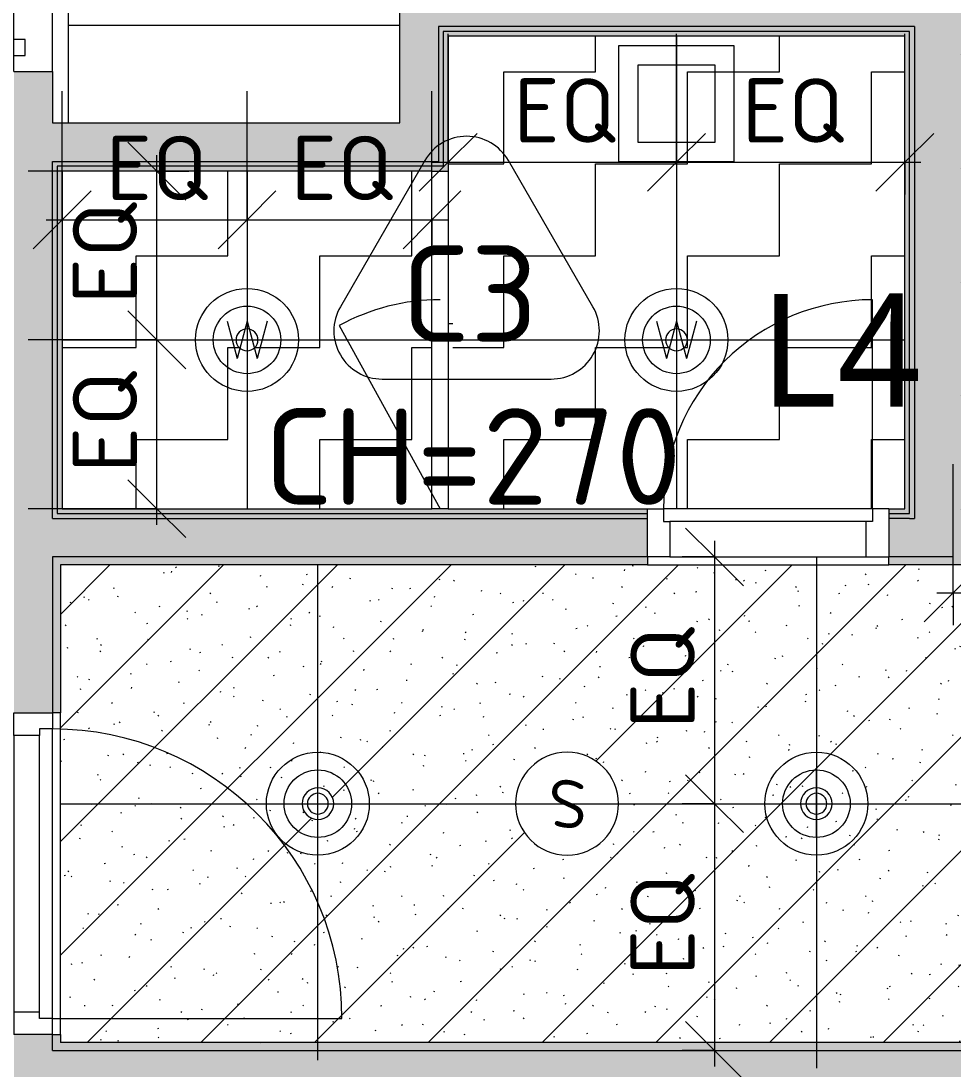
# Model space of a CAD drawing. Header units: centimetres. Extents: x -391356 to -382095, y -768 to 204275.
# Drawn here: x -384780.3 to -384490.5, y 201057.9 to 201383.9 of the extents above; entities that cross this region are included whole.
import ezdxf

# ---------------------------------------------------------------- set-up
doc = ezdxf.new("R2010")
doc.units = ezdxf.units.CM
doc.linetypes.add('隱藏 1_16_', pattern=[0.238125, 0.15875, -0.079375])
for name, color, linetype, lineweight in [('一般標註', 7, 'Continuous', 5), ('共用邊緣', 7, 'Continuous', 5), ('天花板', 7, 'Continuous', 5), ('天花板標籤', 7, 'Continuous', 5), ('尺寸', 7, 'Continuous', 5), ('尺寸-100', 7, 'Continuous', 5), ('工項編碼標籤', 7, 'Continuous', 5), ('構架_豎框', 7, 'Continuous', 5), ('樓板', 7, 'Continuous', 5), ('燈具', 7, 'Continuous', 5), ('牆', 7, 'Continuous', 5), ('線', 7, 'Continuous', 5), ('線-1', 7, '隱藏 1_16_', 5), ('表面樣式', 7, 'Continuous', 5)]:
    doc.layers.add(name, color=color, linetype=linetype, lineweight=lineweight)
for name, color, linetype, lineweight, true_color in [('塗層 2 _5_-1', 7, 'Continuous', 5, 0xaaaaaa), ('建立開口', 9, 'Continuous', 5, 0x808080), ('牆-1', 7, 'Continuous', 5, 0xe4e4e4), ('結構 _1_-1', 7, 'Continuous', 9, 0xaaaaaa), ('結構構架-1', 9, 'Continuous', 5, 0x808080), ('襯底_2_-1', 7, 'Continuous', 5, 0xaaaaaa), ('門-1', 7, 'Continuous', 5, 0xaaaaaa), ('門-2', 7, 'Continuous', 5, 0xd4d4d4), ('門-3', 7, 'Continuous', 5, 0xeaeaea)]:
    doc.layers.add(name, color=color, linetype=linetype, lineweight=lineweight, true_color=true_color)
doc.styles.add('ISOCPEUR', font='isocpeur.ttf', dxfattribs={"height": 15})
doc.styles.add('ISOCPEUR_2', font='isocpeur.ttf', dxfattribs={"height": 30})
doc.styles.add('ISOCPEUR_4', font='isocpeur.ttf', dxfattribs={"height": 20})
doc.styles.add('微軟正黑體_1', font='Microsoft JhengHei.ttf', dxfattribs={"height": 35})
doc.dimstyles.new('一般標註_小__1', dxfattribs={"dimscale": 30.48, "dimtxt": 19.919624, "dimasz": 0.590551, "dimexe": 0.328084, "dimexo": 0.0625, "dimgap": 0, "dimtad": 1, "dimdec": 1, "dimrnd": 0.1, "dimdsep": 46, "dimtxsty": 'ISOCPEUR_4', "dimblk1": 'OBLIQUE', "dimblk2": 'OBLIQUE', "dimsah": 1, "dimcen": 0.09, "dimdle": 0.164042, "dimazin": 0, "dimtfac": 1, "dimtdec": 4, "dimtix": 1, "dimtmove": 0, "dimatfit": 3, "dimfxl": 1.312336, "dimfxlon": 1, "dimtvp": 1, "dimtolj": 1, "dimtzin": 0, "dimarcsym": 2})

# ---------------------------------------------------------------- blocks, each defined once
blk = doc.blocks.new('通用門_單開 - D3_H230xW75-2301590-二層天花平面圖')
at = {"layer": '構架_豎框'}
for p, q in [((-37.5, 12), (-37.5, 27)), ((-30.5, 27), (-37.5, 27)), ((-30.5, 27), (-30.5, 16)), ((30.5, 27), (-30.5, 27)), ((30.5, 16), (30.5, 27)), ((30.5, 27), (37.5, 27)), ((37.5, 27), (37.5, 12)), ((-32.5, 16), (-30.5, 16)), ((-32.5, 12), (-32.5, 16)), ((-30.5, 16), (30.5, 16)), ((32.5, 16), (30.5, 16)), ((32.5, 12), (32.5, 16)), ((-37.5, 12), (-32.5, 12)), ((-32.5, 12), (32.5, 12)), ((37.5, 12), (32.5, 12))]:
    blk.add_line(p, q, dxfattribs=at)
blk = doc.blocks.new('G_門扇 - 一般鎖-2301593-二層天花平面圖')
at = {"layer": '建立開口'}
blk.add_line((0, -4), (0, -69), dxfattribs=at)
blk.add_arc((0, -4), 65, 270, 0, dxfattribs=at)
blk = doc.blocks.new('淋浴門 - D4_淋浴門_H190xW105-1105905-二層天花平面圖')
at = {"layer": '門-3'}
for p, q in [((47.5, 1), (47.5, 0.4)), ((47.5, 0.4), (47.5, 0.1)), ((47.5, 0.1), (47.5, -0.5)), ((97.5, 0.4), (97.5, 1)), ((97.5, 0.1), (97.5, 0.4)), ((97.5, -0.5), (97.5, 0.1)), ((0, -0.5), (105, -0.5)), ((0, -5.5), (0, -0.5)), ((48.05, -34.34), (105, -3)), ((105, -0.5), (105, -5.5)), ((105, -5.5), (0, -5.5))]:
    blk.add_line(p, q, dxfattribs=at)
blk.add_arc((105, -3), 65, 180, 208.8247, dxfattribs=at)
blk = doc.blocks.new('通用門_單開 - D1_H230xW100-1957063-二層天花平面圖')
at = {"layer": '構架_豎框'}
for p, q in [((-50, 15), (-50, 27)), ((-43, 27), (-50, 27)), ((-43, 27), (-43, 19)), ((43, 27), (-43, 27)), ((43, 19), (43, 27)), ((43, 27), (50, 27)), ((50, 27), (50, 15)), ((-45, 19), (-43, 19)), ((-45, 15), (-45, 19)), ((-43, 19), (43, 19)), ((45, 19), (43, 19)), ((45, 15), (45, 19)), ((-50, 15), (-45, 15)), ((-45, 15), (45, 15)), ((50, 15), (45, 15))]:
    blk.add_line(p, q, dxfattribs=at)
blk = doc.blocks.new('G_門扇 - 一般鎖-1957066-二層天花平面圖')
at = {"layer": '建立開口'}
blk.add_line((0, -1), (0, -91), dxfattribs=at)
blk.add_arc((0, -1), 90, 270, 0, dxfattribs=at)
blk = doc.blocks.new('L4 防潮圓形崁燈 - L4-2186256-二層天花平面圖')
at = {"layer": '燈具'}
for p, q in [((0, 10.5), (0, -10.5)), ((-6.21, 5.8), (-3.11, -5.8)), ((0, 5.8), (-3.11, -5.8)), ((0, 5.8), (3.11, -5.8)), ((6.21, 5.8), (3.11, -5.8)), ((-10.5, 0), (10.5, 0))]:
    blk.add_line(p, q, dxfattribs=at)
for radius in [16, 10.5]:
    blk.add_circle((0, 0), radius, dxfattribs=at)
blk = doc.blocks.new('管道間維修門_單開 - FD6_H120xW40-1784793-二層天花平面圖')
at = {"layer": '門-3'}
for p, q in [((-10, 32.5), (-15, 32.5)), ((-15, 32.5), (-15, 2.5)), ((-10, 2.5), (-10, 32.5)), ((-20, 6), (-20, -6)), ((-20, 6), (20, 6)), ((20, 6), (20, -6)), ((-15, 2.5), (-10, 2.5)), ((-20, -6), (20, -6))]:
    blk.add_line(p, q, dxfattribs=at)
blk.add_arc((-15, 2.5), 30, 360, 90, dxfattribs=at)
blk = doc.blocks.new('L3 圓形崁燈 - L3-2248710-二層天花平面圖')
at = {"layer": '燈具'}
for p, q in [((0, -10.5), (0, 10.5)), ((-10.5, 0), (10.5, 0))]:
    blk.add_line(p, q, dxfattribs=at)
for radius in [16, 10.5]:
    blk.add_circle((0, 0), radius, dxfattribs=at)
for radius, start, end in [(3.24, 360, 180), (3.24, 180, 360), (0.0237, 0, 180), (0.0237, 180, 0)]:
    blk.add_arc((0, 0), radius, start, end, dxfattribs=at)
blk = doc.blocks.new('TAG_Ceiling - 天花標籤_有標高程_-1160456-二層天花平面圖')
at = {"layer": '天花板標籤'}
for p, q in [((-0.1299, 0.68), (-0.3926, 0.225)), ((0.3926, 0.225), (0.1299, 0.68)), ((-0.2627, 0), (0.2627, 0))]:
    blk.add_line(p, q, dxfattribs=at)
for centre, start, end in [((0, 0.605), 30, 150), ((-0.2627, 0.15), 150, 270), ((0.2627, 0.15), 270, 30)]:
    blk.add_arc(centre, 0.15, start, end, dxfattribs=at)
blk = doc.blocks.new('DIMBLOCK265-二層天花平面圖')
at = {"layer": '尺寸-100'}
for p, q in [((-384738.04, 201284.7), (-384747.04, 201293.7)), ((-384738.04, 201284.7), (-384778.04, 201284.7)), ((-384738.04, 201227.2), (-384738.04, 201284.7)), ((-384738.04, 201284.7), (-384729.04, 201275.7)), ((-384738.04, 201284.7), (-384728.04, 201284.7)), ((-384738.04, 201232.2), (-384747.04, 201241.2)), ((-384738.04, 201232.2), (-384778.04, 201232.2)), ((-384738.04, 201232.2), (-384729.04, 201223.2)), ((-384738.04, 201232.2), (-384728.04, 201232.2))]:
    blk.add_line(p, q, dxfattribs=at)
at = {"layer": '尺寸-100', "color": 0, "insert": (-384764.17, 201243.32), "char_height": 20, "width": 36.315, "attachment_point": 1, "rotation": 90, "line_spacing_factor": 1.149209, "style": 'ISOCPEUR_4'}
blk.add_mtext('EQ', dxfattribs=at)
blk = doc.blocks.new('_Oblique')
at = {"color": 0, "linetype": 'ByBlock', "lineweight": -2}
blk.add_line((-0.5, -0.5), (0.5, 0.5), dxfattribs=at)
blk = doc.blocks.new('DIMBLOCK266-二層天花平面圖')
at = {"layer": '尺寸-100'}
for p, q in [((-384738.04, 201337.2), (-384747.04, 201346.2)), ((-384738.04, 201284.7), (-384738.04, 201342.2)), ((-384738.04, 201337.2), (-384778.04, 201337.2)), ((-384738.04, 201337.2), (-384729.04, 201328.2)), ((-384738.04, 201337.2), (-384728.04, 201337.2)), ((-384738.04, 201284.7), (-384747.04, 201293.7)), ((-384738.04, 201284.7), (-384778.04, 201284.7)), ((-384738.04, 201284.7), (-384729.04, 201275.7)), ((-384738.04, 201284.7), (-384728.04, 201284.7))]:
    blk.add_line(p, q, dxfattribs=at)
at = {"layer": '尺寸-100', "color": 0, "insert": (-384764.17, 201295.82), "char_height": 20, "width": 36.315, "attachment_point": 1, "rotation": 90, "line_spacing_factor": 1.149209, "style": 'ISOCPEUR_4'}
blk.add_mtext('EQ', dxfattribs=at)
blk = doc.blocks.new('DIMBLOCK267-二層天花平面圖')
at = {"layer": '尺寸-100'}
for p, q in [((-384647.48, 201339.94), (-384647.48, 201379.94)), ((-384576.48, 201339.94), (-384576.48, 201379.94)), ((-384647.48, 201339.94), (-384638.48, 201348.94)), ((-384576.48, 201339.94), (-384567.48, 201348.94)), ((-384647.48, 201339.94), (-384656.48, 201330.94)), ((-384652.48, 201339.94), (-384576.48, 201339.94)), ((-384647.48, 201339.94), (-384647.48, 201329.94)), ((-384576.48, 201339.94), (-384585.48, 201330.94)), ((-384576.48, 201339.94), (-384576.48, 201329.94))]:
    blk.add_line(p, q, dxfattribs=at)
at = {"layer": '尺寸-100', "color": 0, "insert": (-384627.12, 201366.07), "char_height": 20, "width": 36.315, "attachment_point": 1, "line_spacing_factor": 1.149209, "style": 'ISOCPEUR_4'}
blk.add_mtext('EQ', dxfattribs=at)
blk = doc.blocks.new('DIMBLOCK268-二層天花平面圖')
at = {"layer": '尺寸-100'}
for p, q in [((-384576.48, 201339.94), (-384576.48, 201379.94)), ((-384505.48, 201339.94), (-384505.48, 201379.94)), ((-384576.48, 201339.94), (-384567.48, 201348.94)), ((-384505.48, 201339.94), (-384496.48, 201348.94)), ((-384576.48, 201339.94), (-384585.48, 201330.94)), ((-384576.48, 201339.94), (-384500.48, 201339.94)), ((-384576.48, 201339.94), (-384576.48, 201329.94)), ((-384505.48, 201339.94), (-384514.48, 201330.94)), ((-384505.48, 201339.94), (-384505.48, 201329.94))]:
    blk.add_line(p, q, dxfattribs=at)
at = {"layer": '尺寸-100', "color": 0, "insert": (-384556.12, 201366.07), "char_height": 20, "width": 36.315, "attachment_point": 1, "line_spacing_factor": 1.149209, "style": 'ISOCPEUR_4'}
blk.add_mtext('EQ', dxfattribs=at)
blk = doc.blocks.new('DIMBLOCK279-二層天花平面圖')
at = {"layer": '尺寸-100'}
for p, q in [((-384767.48, 201322.05), (-384767.48, 201362.05)), ((-384709.98, 201322.05), (-384709.98, 201362.05)), ((-384767.48, 201322.05), (-384758.48, 201331.05)), ((-384709.98, 201322.05), (-384700.98, 201331.05)), ((-384767.48, 201322.05), (-384776.48, 201313.05)), ((-384772.48, 201322.05), (-384709.98, 201322.05)), ((-384767.48, 201322.05), (-384767.48, 201312.05)), ((-384709.98, 201322.05), (-384718.98, 201313.05)), ((-384709.98, 201322.05), (-384709.98, 201312.05))]:
    blk.add_line(p, q, dxfattribs=at)
at = {"layer": '尺寸-100', "color": 0, "insert": (-384753.87, 201348.18), "char_height": 20, "width": 36.315, "attachment_point": 1, "line_spacing_factor": 1.149209, "style": 'ISOCPEUR_4'}
blk.add_mtext('EQ', dxfattribs=at)
blk = doc.blocks.new('DIMBLOCK280-二層天花平面圖')
at = {"layer": '尺寸-100'}
for p, q in [((-384709.98, 201322.05), (-384709.98, 201362.05)), ((-384652.48, 201322.05), (-384652.48, 201362.05)), ((-384709.98, 201322.05), (-384700.98, 201331.05)), ((-384652.48, 201322.05), (-384643.48, 201331.05)), ((-384709.98, 201322.05), (-384718.98, 201313.05)), ((-384709.98, 201322.05), (-384647.48, 201322.05)), ((-384709.98, 201322.05), (-384709.98, 201312.05)), ((-384652.48, 201322.05), (-384661.48, 201313.05)), ((-384652.48, 201322.05), (-384652.48, 201312.05))]:
    blk.add_line(p, q, dxfattribs=at)
at = {"layer": '尺寸-100', "color": 0, "insert": (-384696.37, 201348.18), "char_height": 20, "width": 36.315, "attachment_point": 1, "line_spacing_factor": 1.149209, "style": 'ISOCPEUR_4'}
blk.add_mtext('EQ', dxfattribs=at)
blk = doc.blocks.new('DIMBLOCK289-二層天花平面圖')
at = {"layer": '尺寸-100'}
for p, q in [((-384490.48, 201206.01), (-384490.48, 201246.01)), ((-384376.48, 201206.01), (-384376.48, 201246.01)), ((-384490.48, 201206.01), (-384481.48, 201215.01)), ((-384376.48, 201206.01), (-384367.48, 201215.01)), ((-384490.48, 201206.01), (-384499.48, 201197.01)), ((-384495.48, 201206.01), (-384376.48, 201206.01)), ((-384490.48, 201206.01), (-384490.48, 201196.01)), ((-384376.48, 201206.01), (-384385.48, 201197.01)), ((-384376.48, 201206.01), (-384376.48, 201196.01))]:
    blk.add_line(p, q, dxfattribs=at)
at = {"layer": '尺寸-100', "color": 0, "insert": (-384448.62, 201232.14), "char_height": 20, "width": 36.315, "attachment_point": 1, "line_spacing_factor": 1.149209, "style": 'ISOCPEUR_4'}
blk.add_mtext('EQ', dxfattribs=at)
blk = doc.blocks.new('DIMBLOCK292-二層天花平面圖')
at = {"layer": '尺寸-100'}
for p, q in [((-384564.65, 201217.2), (-384573.65, 201226.2)), ((-384564.65, 201222.2), (-384564.65, 201140.45)), ((-384564.65, 201217.2), (-384574.65, 201217.2)), ((-384564.65, 201217.2), (-384555.65, 201208.2)), ((-384564.65, 201217.2), (-384524.65, 201217.2)), ((-384564.65, 201140.45), (-384573.65, 201149.45)), ((-384564.65, 201140.45), (-384574.65, 201140.45)), ((-384564.65, 201140.45), (-384555.65, 201131.45)), ((-384564.65, 201140.45), (-384524.65, 201140.45))]:
    blk.add_line(p, q, dxfattribs=at)
at = {"layer": '尺寸-100', "color": 0, "insert": (-384590.78, 201163.7), "char_height": 20, "width": 36.315, "attachment_point": 1, "rotation": 90, "line_spacing_factor": 1.149209, "style": 'ISOCPEUR_4'}
blk.add_mtext('EQ', dxfattribs=at)
blk = doc.blocks.new('DIMBLOCK293-二層天花平面圖')
at = {"layer": '尺寸-100'}
for p, q in [((-384564.65, 201140.45), (-384573.65, 201149.45)), ((-384564.65, 201140.45), (-384574.65, 201140.45)), ((-384564.65, 201140.45), (-384564.65, 201058.7)), ((-384564.65, 201140.45), (-384555.65, 201131.45)), ((-384564.65, 201140.45), (-384524.65, 201140.45)), ((-384564.65, 201063.7), (-384573.65, 201072.7)), ((-384564.65, 201063.7), (-384574.65, 201063.7)), ((-384564.65, 201063.7), (-384555.65, 201054.7)), ((-384564.65, 201063.7), (-384524.65, 201063.7))]:
    blk.add_line(p, q, dxfattribs=at)
at = {"layer": '尺寸-100', "color": 0, "insert": (-384590.78, 201086.94), "char_height": 20, "width": 36.315, "attachment_point": 1, "rotation": 90, "line_spacing_factor": 1.149209, "style": 'ISOCPEUR_4'}
blk.add_mtext('EQ', dxfattribs=at)

msp = doc.modelspace()

# ---------------------------------------------------------------- hatches: boundary and pattern name
at = {"layer": '牆-1'}
h = msp.add_hatch(color=256, dxfattribs=at)
h.paths.add_polyline_path([(-384770.48, 201051.7), (-384770.58, 201068.7), (-384782.48, 201068.7), (-384782.48, 201051.7), (-384776.76, 201051.7)])
h.paths.add_polyline_path([(-384774.48, 201168.7), (-384770.48, 201168.7), (-384770.48, 201368.16), (-384782.48, 201368.16), (-384782.48, 201168.7), (-384776.48, 201168.7)])
h.paths.add_polyline_path([(-384776.8, 201408.16), (-384770.48, 201408.16), (-384770.48, 201569.12), (-384782.48, 201569.12), (-384782.48, 201408.16)])
h.paths.add_polyline_path([(-384782.48, 201669.12), (-384770.48, 201669.12), (-384770.48, 201718.16), (-384782.48, 201718.16), (-384782.48, 201688.92)])
for points in [[(-384661.87, 201382.16), (-384262.48, 201382.16), (-384262.48, 201394.16), (-384662.48, 201394.16), (-384662.48, 201382.16)], [(-384650.48, 201352.2), (-384650.48, 201382.16), (-384662.48, 201382.16), (-384662.48, 201352.2), (-384655.75, 201352.2)], [(-384503.63, 201380.66), (-384502.48, 201380.66), (-384502.48, 201382.16), (-384650.48, 201382.16), (-384650.48, 201380.66), (-384503.65, 201380.66)], [(-384490.48, 201229.2), (-384490.48, 201382.16), (-384502.48, 201382.16), (-384502.48, 201229.2)], [(-384488.38, 201379.66), (-384264.98, 201379.66), (-384264.98, 201382.16), (-384490.48, 201382.16), (-384490.48, 201379.66), (-384488.41, 201379.66)], [(-384648.98, 201340.2), (-384648.98, 201380.66), (-384650.48, 201380.66), (-384650.48, 201340.2)], [(-384648.12, 201379.16), (-384503.98, 201379.16), (-384503.98, 201380.66), (-384648.98, 201380.66), (-384648.98, 201379.16)], [(-384648.54, 201338.7), (-384647.48, 201338.7), (-384647.48, 201379.16), (-384648.98, 201379.16), (-384648.98, 201338.7), (-384648.58, 201338.7)], [(-384504.55, 201230.7), (-384503.98, 201230.7), (-384503.98, 201379.16), (-384505.48, 201379.16), (-384505.48, 201230.7), (-384504.59, 201230.7)], [(-384502.48, 201229.2), (-384502.48, 201380.66), (-384503.98, 201380.66), (-384503.98, 201229.2)], [(-384487.98, 201214.7), (-384487.98, 201379.66), (-384490.48, 201379.66), (-384490.48, 201214.7)], [(-384752.56, 201340.2), (-384650.48, 201340.2), (-384650.48, 201352.2), (-384770.48, 201352.2), (-384770.48, 201340.2), (-384765.48, 201340.2)], [(-384769.84, 201338.7), (-384648.98, 201338.7), (-384648.98, 201340.2), (-384770.48, 201340.2), (-384770.48, 201338.7)], [(-384768.98, 201230.7), (-384768.98, 201338.7), (-384770.48, 201338.7), (-384770.48, 201230.7), (-384769.21, 201230.7)], [(-384653.71, 201337.2), (-384647.48, 201337.2), (-384647.48, 201338.7), (-384768.98, 201338.7), (-384768.98, 201337.2), (-384653.78, 201337.2)], [(-384767.48, 201232.2), (-384767.48, 201337.2), (-384768.98, 201337.2), (-384768.98, 201232.2)], [(-384262.48, 201063.7), (-384262.48, 201066.2), (-384770.48, 201066.2), (-384770.48, 201063.7), (-384268.51, 201063.7)], [(-384770.48, 201051.7), (-384262.48, 201051.7), (-384262.48, 201063.7), (-384770.48, 201063.7), (-384770.48, 201054.6)]]:
    msp.add_hatch(color=256, dxfattribs=at).paths.add_polyline_path(points)
h = msp.add_hatch(color=256, dxfattribs=at)
h.paths.add_polyline_path([(-384505.48, 201230.7), (-384505.48, 201232.2), (-384510.48, 201232.2), (-384510.48, 201230.7)])
h.paths.add_polyline_path([(-384768.94, 201230.7), (-384585.48, 201230.7), (-384585.48, 201232.2), (-384768.98, 201232.2), (-384768.98, 201230.7)])
h = msp.add_hatch(color=256, dxfattribs=at)
h.paths.add_polyline_path([(-384770.48, 201229.2), (-384585.48, 201229.2), (-384585.48, 201230.7), (-384770.48, 201230.7)])
h.paths.add_polyline_path([(-384505.48, 201229.2), (-384503.98, 201229.2), (-384503.98, 201230.7), (-384510.48, 201230.7), (-384510.48, 201229.2)])
h = msp.add_hatch(color=256, dxfattribs=at)
h.paths.add_polyline_path([(-384765.48, 201217.2), (-384585.48, 201217.2), (-384585.48, 201229.2), (-384770.48, 201229.2), (-384770.48, 201217.2), (-384765.87, 201217.2)])
h.paths.add_polyline_path([(-384510.48, 201217.2), (-384490.48, 201217.2), (-384490.48, 201229.2), (-384510.48, 201229.2), (-384510.48, 201223.2)])
h = msp.add_hatch(color=256, dxfattribs=at)
h.paths.add_polyline_path([(-384494.99, 201214.7), (-384490.48, 201214.7), (-384490.48, 201217.2), (-384510.48, 201217.2), (-384510.48, 201214.7), (-384502.48, 201214.7)])
h.paths.add_polyline_path([(-384767.72, 201214.7), (-384585.48, 201214.7), (-384585.48, 201217.2), (-384770.48, 201217.2), (-384770.48, 201214.7), (-384767.79, 201214.7)])
h = msp.add_hatch(color=256, dxfattribs=at)
h.paths.add_polyline_path([(-384769.23, 201066.2), (-384767.98, 201066.2), (-384767.98, 201068.7), (-384770.48, 201068.7), (-384770.48, 201066.2)])
h.paths.add_polyline_path([(-384767.98, 201168.7), (-384767.98, 201214.7), (-384770.48, 201214.69), (-384770.48, 201168.7), (-384769.23, 201168.7)])
at = {"layer": '表面樣式'}
h = msp.add_hatch(dxfattribs=at)
h.set_pattern_fill('FP_3', color=256, style=0, pattern_type=2)
h.set_pattern_definition([(45, (3618.322, 0), (-17.6776695, 17.6776695), []), (17, (3618.322, 0), (5.13787717, 15.6876454), [0.33528, -15.965, 0.33528, -8.865, -13.4]), (17, (3618.322, 0), (5.13787717, 15.6876454), [-25.5, 0.33528, -13.065]), (48, (3618.322, 0), (-3.6013999, 16.02622597), [0.33528, -15.865, 0.33528, -16.065, -13.2]), (48, (3618.322, 0), (-3.6013999, 16.02622597), [-32.6, 0.33528, -12.865]), (71, (3618.322, 0), (-9.4824996, 13.31248292), [0.33528, -15.665, 0.33528, -8.725, -13.1]), (71, (3618.322, 0), (-9.4824996, 13.31248292), [-25.06, 0.33528, -12.765])])
h.paths.add_polyline_path([(-384767.79, 201066.2), (-384264.98, 201066.2), (-384264.98, 201068.54), (-384287.48, 201068.54), (-384287.48, 201268.54), (-384264.98, 201268.54), (-384264.98, 201379.66), (-384487.98, 201379.66), (-384487.98, 201214.7), (-384767.98, 201214.7), (-384767.91, 201066.2), (-384767.85, 201066.2)])
h.paths.add_polyline_path([(-384392.48, 201117.8), (-384392.48, 201156.33), (-384360.48, 201156.33), (-384360.48, 201117.8)])
h.paths.add_polyline_path([(-384610.48, 201124.45), (-384611.32, 201124.47), (-384612.99, 201124.65), (-384615.82, 201125.37), (-384618.12, 201126.39), (-384620.07, 201127.64), (-384620.87, 201128.28), (-384622.65, 201130.06), (-384624.17, 201132.18), (-384624.94, 201133.64), (-384625.27, 201134.33), (-384626.08, 201136.97), (-384626.35, 201138.36), (-384626.48, 201140.87), (-384626.22, 201143.37), (-384625.68, 201145.39), (-384624.86, 201147.42), (-384623.9, 201149.16), (-384622.65, 201150.84), (-384622.09, 201151.46), (-384619.89, 201153.39), (-384617.75, 201154.71), (-384615.82, 201155.53), (-384614.62, 201155.9), (-384612.99, 201156.25), (-384610.48, 201156.45), (-384609.65, 201156.43), (-384607.35, 201156.12), (-384605.14, 201155.53), (-384602.85, 201154.51), (-384601.08, 201153.39), (-384599.96, 201152.49), (-384598.17, 201150.65), (-384596.8, 201148.72), (-384596.03, 201147.26), (-384595.7, 201146.57), (-384594.89, 201143.93), (-384594.62, 201142.54), (-384594.49, 201140.03), (-384594.75, 201137.53), (-384595.28, 201135.51), (-384596.07, 201133.55), (-384597.06, 201131.74), (-384598.32, 201130.06), (-384598.88, 201129.44), (-384601.08, 201127.51), (-384603.22, 201126.19), (-384605.14, 201125.37), (-384607.35, 201124.78), (-384607.98, 201124.65), (-384609.65, 201124.47)])
h.paths.add_polyline_path([(-384532.96, 201135.53), (-384534.23, 201135.7), (-384535.42, 201136.19), (-384536.43, 201136.97), (-384537.22, 201137.99), (-384537.71, 201139.18), (-384537.87, 201140.45), (-384537.71, 201141.72), (-384537.22, 201142.91), (-384536.43, 201143.93), (-384535.42, 201144.71), (-384534.23, 201145.2), (-384532.96, 201145.37), (-384531.69, 201145.2), (-384530.5, 201144.71), (-384529.48, 201143.93), (-384528.7, 201142.91), (-384528.21, 201141.72), (-384528.04, 201140.45), (-384528.21, 201139.18), (-384528.7, 201137.99), (-384529.48, 201136.97), (-384530.5, 201136.19), (-384531.69, 201135.7)])
h.paths.add_polyline_path([(-384687.96, 201135.53), (-384689.23, 201135.7), (-384690.42, 201136.19), (-384691.44, 201136.97), (-384692.22, 201137.99), (-384692.71, 201139.18), (-384692.88, 201140.45), (-384692.71, 201141.72), (-384692.05, 201143.12), (-384691.44, 201143.93), (-384690.42, 201144.71), (-384689.23, 201145.2), (-384687.96, 201145.37), (-384686.69, 201145.2), (-384685.5, 201144.71), (-384684.49, 201143.93), (-384683.7, 201142.91), (-384683.21, 201141.72), (-384683.05, 201140.45), (-384683.21, 201139.18), (-384683.7, 201137.99), (-384684.49, 201136.97), (-384685.5, 201136.19), (-384686.69, 201135.7)])
h.paths.add_polyline_path([(-384376.46, 201242.27), (-384377.73, 201242.43), (-384378.92, 201242.93), (-384379.94, 201243.71), (-384380.72, 201244.73), (-384381.21, 201245.91), (-384381.38, 201247.18), (-384381.21, 201248.46), (-384380.72, 201249.64), (-384379.94, 201250.66), (-384378.92, 201251.44), (-384377.73, 201251.93), (-384376.46, 201252.1), (-384375.19, 201251.93), (-384374, 201251.44), (-384372.99, 201250.66), (-384372.2, 201249.64), (-384371.71, 201248.46), (-384371.55, 201247.18), (-384371.71, 201245.91), (-384372.2, 201244.73), (-384372.99, 201243.71), (-384374, 201242.93), (-384375.19, 201242.43)])
h = msp.add_hatch(dxfattribs=at)
h.set_pattern_fill('FP_2', color=256, style=0, pattern_type=2)
h.set_pattern_definition([(0, (3618.322, 0), (28.575, 28.575), [28.575, -28.575]), (90, (3646.897, 0), (-28.575, 28.575), [28.575, -28.575])])
h.paths.add_polyline_path([(-384759.51, 201232.2), (-384652.48, 201232.2), (-384652.48, 201337.2), (-384767.48, 201337.2), (-384767.4, 201232.2), (-384765.48, 201232.2)])
h.paths.add_polyline_path([(-384631.55, 201232.2), (-384505.48, 201232.2), (-384505.48, 201379.16), (-384647.48, 201379.16), (-384647.4, 201289.7), (-384645.98, 201289.7), (-384646.07, 201239.7), (-384647.48, 201239.7), (-384647.4, 201232.2), (-384643.65, 201232.2)])
h.paths.add_polyline_path([(-384709.98, 201281.3), (-384710.86, 201281.42), (-384711.68, 201281.76), (-384712.39, 201282.3), (-384712.93, 201283), (-384713.27, 201283.82), (-384713.38, 201284.7), (-384713.27, 201285.58), (-384712.73, 201286.66), (-384712.39, 201287.11), (-384711.68, 201287.65), (-384710.86, 201287.99), (-384709.98, 201288.1), (-384709.1, 201287.99), (-384708.28, 201287.65), (-384707.58, 201287.11), (-384707.04, 201286.4), (-384706.7, 201285.58), (-384706.58, 201284.7), (-384706.7, 201283.82), (-384707.04, 201283), (-384707.58, 201282.3), (-384708.28, 201281.76), (-384709.1, 201281.42)])
h.paths.add_polyline_path([(-384576.48, 201281.3), (-384577.36, 201281.42), (-384578.18, 201281.76), (-384578.89, 201282.3), (-384579.43, 201283), (-384579.77, 201283.82), (-384579.88, 201284.7), (-384579.77, 201285.58), (-384579.23, 201286.66), (-384578.89, 201287.11), (-384578.18, 201287.65), (-384577.36, 201287.99), (-384576.48, 201288.1), (-384575.6, 201287.99), (-384574.78, 201287.65), (-384574.08, 201287.11), (-384573.54, 201286.4), (-384573.2, 201285.58), (-384573.08, 201284.7), (-384573.2, 201283.82), (-384573.54, 201283), (-384574.08, 201282.3), (-384574.78, 201281.76), (-384575.6, 201281.42)])

# ---------------------------------------------------------------- linework, layer by layer
at = {"layer": '一般標註'}
for start, end in [(0, 180), (180, 0)]:
    msp.add_arc((-384610.48, 201140.45), 16, start, end, dxfattribs=at)
at = {"layer": '共用邊緣'}
for p, q in [((-384503.98, 201380.66), (-384648.98, 201380.66)), ((-384648.98, 201380.66), (-384648.98, 201338.7)), ((-384503.98, 201230.7), (-384503.98, 201380.66)), ((-384648.98, 201338.7), (-384768.98, 201338.7)), ((-384768.98, 201338.7), (-384768.98, 201230.7)), ((-384770.48, 201229.2), (-384585.48, 201229.2)), ((-384768.98, 201230.7), (-384585.48, 201230.7)), ((-384510.48, 201230.7), (-384503.98, 201230.7)), ((-384503.98, 201229.2), (-384510.48, 201229.2))]:
    msp.add_line(p, q, dxfattribs=at)
at = {"layer": '塗層 2 _5_-1'}
for p, q in [((-384662.48, 201352.2), (-384662.48, 201424.12)), ((-384502.48, 201382.16), (-384650.48, 201382.16)), ((-384650.48, 201382.16), (-384650.48, 201340.2)), ((-384505.48, 201379.16), (-384647.48, 201379.16)), ((-384647.48, 201379.16), (-384647.48, 201337.2)), ((-384505.48, 201232.2), (-384505.48, 201379.16)), ((-384770.48, 201368.16), (-384770.48, 201352.2)), ((-384770.48, 201352.2), (-384662.48, 201352.2)), ((-384770.48, 201340.2), (-384770.48, 201340.2)), ((-384652.48, 201337.2), (-384767.48, 201337.2)), ((-384767.48, 201337.2), (-384767.48, 201232.2)), ((-384767.48, 201232.2), (-384652.48, 201232.2)), ((-384647.48, 201232.2), (-384585.48, 201232.2)), ((-384510.48, 201232.2), (-384505.48, 201232.2)), ((-384503.98, 201229.2), (-384502.48, 201229.2))]:
    msp.add_line(p, q, dxfattribs=at)
at = {"layer": '天花板'}
for centre, radius, start, end in [((-384709.98, 201284.7), 3.4, 0, 180), ((-384576.48, 201284.7), 3.4, 0, 180), ((-384709.98, 201284.7), 3.4, 180, 0), ((-384576.48, 201284.7), 3.4, 180, 0), ((-384687.96, 201140.45), 4.92, 0, 180), ((-384532.96, 201140.45), 4.92, 0, 180), ((-384687.96, 201140.45), 4.92, 180, 0), ((-384532.96, 201140.45), 4.92, 180, 0)]:
    msp.add_arc(centre, radius, start, end, dxfattribs=at)
at = {"layer": '樓板'}
msp.add_line((-384765.48, 201382.64), (-384662.48, 201382.64), dxfattribs=at)
at = {"layer": '牆'}
for p, q in [((-384585.48, 201214.7), (-384510.48, 201214.7)), ((-384767.98, 201068.7), (-384767.98, 201168.7))]:
    msp.add_line(p, q, dxfattribs=at)
at = {"layer": '結構 _1_-1'}
for p, q in [((-384770.48, 201217.2), (-384770.48, 201168.7)), ((-384585.48, 201217.2), (-384770.48, 201217.2)), ((-384585.48, 201217.2), (-384585.48, 201214.7)), ((-384490.48, 201217.2), (-384510.48, 201217.2)), ((-384510.48, 201214.7), (-384510.48, 201217.2)), ((-384585.48, 201214.7), (-384767.98, 201214.7)), ((-384767.98, 201214.7), (-384767.98, 201168.7)), ((-384487.98, 201214.7), (-384510.48, 201214.7)), ((-384767.98, 201168.7), (-384770.48, 201168.7)), ((-384770.48, 201068.7), (-384767.98, 201068.7)), ((-384770.48, 201063.7), (-384770.48, 201068.7)), ((-384767.98, 201068.7), (-384767.98, 201066.2)), ((-384262.48, 201066.2), (-384767.98, 201066.2)), ((-384770.48, 201063.7), (-384262.48, 201063.7))]:
    msp.add_line(p, q, dxfattribs=at)
at = {"layer": '結構構架-1'}
msp.add_line((-384765.48, 201352.2), (-384765.48, 201424.12), dxfattribs=at)
at = {"layer": '線'}
for p, q in [((-384594.48, 201376.18), (-384594.48, 201340.18)), ((-384558.48, 201376.18), (-384594.48, 201376.18)), ((-384558.48, 201340.18), (-384558.48, 201376.18)), ((-384588.48, 201370.18), (-384588.48, 201346.18)), ((-384564.48, 201370.18), (-384588.48, 201370.18)), ((-384564.48, 201346.18), (-384564.48, 201370.18)), ((-384588.48, 201346.18), (-384564.48, 201346.18)), ((-384594.48, 201340.18), (-384558.48, 201340.18))]:
    msp.add_line(p, q, dxfattribs=at)
at = {"layer": '線-1'}
for p, q in [((-384576.48, 201379.16), (-384576.48, 201232.2)), ((-384709.98, 201337.2), (-384709.98, 201232.2)), ((-384767.48, 201284.7), (-384505.48, 201284.7)), ((-384532.98, 201217.2), (-384532.98, 201058.16)), ((-384687.98, 201060.66), (-384687.98, 201214.7)), ((-384767.98, 201140.45), (-384287.48, 201140.45))]:
    msp.add_line(p, q, dxfattribs=at)
at = {"layer": '襯底_2_-1'}
for p, q in [((-384502.48, 201382.16), (-384502.48, 201379.16)), ((-384502.48, 201379.16), (-384502.48, 201229.2)), ((-384770.48, 201340.2), (-384650.48, 201340.2)), ((-384770.48, 201229.2), (-384770.48, 201340.2))]:
    msp.add_line(p, q, dxfattribs=at)

# ---------------------------------------------------------------- block references
at = {"layer": '天花板標籤', "xscale": 99.99999999999993, "yscale": 99.99999999999993, "zscale": 99.99999999999993}
msp.add_blockref('TAG_Ceiling - 天花標籤_有標高程_-1160456-二層天花平面圖', (-384641.71, 201272.52), dxfattribs=at)
at = {"layer": '燈具'}
for name, p in [('L4 防潮圓形崁燈 - L4-2186256-二層天花平面圖', (-384709.98, 201284.7)), ('L4 防潮圓形崁燈 - L4-2186256-二層天花平面圖', (-384576.48, 201284.7)), ('L3 圓形崁燈 - L3-2248710-二層天花平面圖', (-384687.96, 201140.45)), ('L3 圓形崁燈 - L3-2248710-二層天花平面圖', (-384532.96, 201140.45))]:
    msp.add_blockref(name, p, dxfattribs=at)
at = {"layer": '門-1'}
for name, p, rotation in [('通用門_單開 - D3_H230xW75-2301590-二層天花平面圖', (-384547.98, 201244.2), 180), ('通用門_單開 - D1_H230xW100-1957063-二層天花平面圖', (-384755.48, 201118.7), 90)]:
    msp.add_blockref(name, p, dxfattribs=dict(at, rotation=rotation))
at = {"layer": '門-2'}
for name, p, rotation in [('G_門扇 - 一般鎖-2301593-二層天花平面圖', (-384515.48, 201228.2), 180), ('G_門扇 - 一般鎖-1957066-二層天花平面圖', (-384771.48, 201073.7), 90)]:
    msp.add_blockref(name, p, dxfattribs=dict(at, rotation=rotation))
at = {"layer": '門-3'}
for name, p, rotation in [('管道間維修門_單開 - FD6_H120xW40-1784793-二層天花平面圖', (-384776.48, 201388.16), 90), ('淋浴門 - D4_淋浴門_H190xW105-1105905-二層天花平面圖', (-384646.98, 201337.2), 270.0000000000001)]:
    msp.add_blockref(name, p, dxfattribs=dict(at, rotation=rotation))

# ---------------------------------------------------------------- texts
at = {"layer": '一般標註', "insert": (-384604.37, 201132.9), "char_height": 15, "width": 14.4304, "attachment_point": 1, "rotation": 180, "style": 'ISOCPEUR'}
msp.add_mtext('\\fISOCPEUR|b0|i0|c136|p34|;S', dxfattribs=at)
at = {"layer": '天花板標籤', "char_height": 30, "attachment_point": 1, "style": 'ISOCPEUR_2'}
for s, insert, width in [('C3', (-384662.12, 201314.06), 49.7046), ('CH=270', (-384704.77, 201263.45), 153.1223)]:
    msp.add_mtext(s, dxfattribs=dict(at, insert=insert, width=width))
at = {"layer": '工項編碼標籤', "insert": (-384550.42, 201298.95), "char_height": 35, "width": 60.1266, "attachment_point": 1, "style": '微軟正黑體_1'}
msp.add_mtext('L4', dxfattribs=at)

# ---------------------------------------------------------------- dimensions: what is measured, and where the dimension line sits
at = {"layer": '尺寸'}
for base, p1, p2, override, picture, middle in [((-384576.48, 201339.94), (-384647.48, 201379.94), (-384576.48, 201379.94), {"dimpost": '<>', "dimfxl": 71}, 'DIMBLOCK267-二層天花平面圖', (-384611.98, 201349.94)), ((-384505.48, 201339.94), (-384576.48, 201379.94), (-384505.48, 201379.94), {"dimpost": '<>', "dimfxl": 71}, 'DIMBLOCK268-二層天花平面圖', (-384540.98, 201349.94)), ((-384709.98, 201322.05), (-384767.48, 201362.05), (-384709.98, 201362.05), {"dimpost": '<>', "dimfxl": 57.5}, 'DIMBLOCK279-二層天花平面圖', (-384738.73, 201332.05)), ((-384652.48, 201322.05), (-384709.98, 201362.05), (-384652.48, 201362.05), {"dimpost": '<>', "dimfxl": 57.5}, 'DIMBLOCK280-二層天花平面圖', (-384681.23, 201332.05)), ((-384376.48, 201206.01), (-384490.48, 201246.01), (-384376.48, 201246.01), {"dimpost": '<>', "dimfxl": 114}, 'DIMBLOCK289-二層天花平面圖', (-384433.48, 201216.01))]:
    dim = msp.add_linear_dim(base=base, p1=p1, p2=p2, text='EQ', dimstyle='一般標註_小__1', override=override, dxfattribs=at)
    dim.commit()
    dim.dimension.update_dxf_attribs({"geometry": picture, "text_midpoint": middle})
for base, p1, p2, override, picture, middle in [((-384738.04, 201337.2), (-384778.04, 201284.7), (-384778.04, 201337.2), {"dimpost": '<>', "dimfxl": 52.5}, 'DIMBLOCK266-二層天花平面圖', (-384748.04, 201310.95)), ((-384738.04, 201284.7), (-384778.04, 201232.2), (-384778.04, 201284.7), {"dimpost": '<>', "dimfxl": 52.5}, 'DIMBLOCK265-二層天花平面圖', (-384748.04, 201258.45)), ((-384564.65, 201140.45), (-384524.65, 201217.2), (-384524.65, 201140.45), {"dimpost": '<>', "dimfxl": 76.753277}, 'DIMBLOCK292-二層天花平面圖', (-384574.65, 201178.83)), ((-384564.65, 201063.7), (-384524.65, 201140.45), (-384524.65, 201063.7), {"dimpost": '<>', "dimfxl": 76.753277}, 'DIMBLOCK293-二層天花平面圖', (-384574.65, 201102.07))]:
    dim = msp.add_linear_dim(base=base, p1=p1, p2=p2, angle=90, text='EQ', dimstyle='一般標註_小__1', override=override, dxfattribs=at)
    dim.commit()
    dim.dimension.update_dxf_attribs({"geometry": picture, "text_midpoint": middle})

doc.saveas('drawing.dxf')
